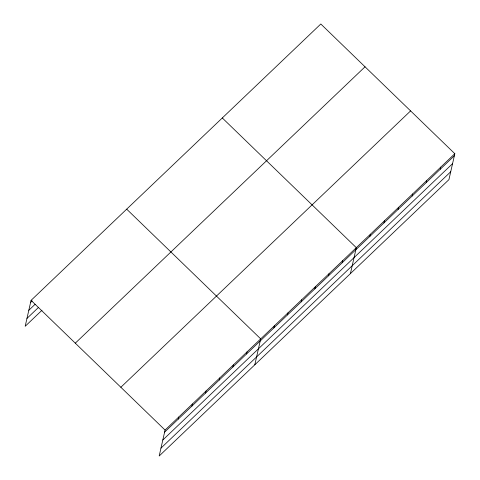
<?xml version="1.0" encoding="UTF-8"?>
<svg xmlns="http://www.w3.org/2000/svg" width="480" height="480" viewBox="0 0 480 480"><rect width="100%" height="100%" fill="white"/><g stroke="black" fill="none" stroke-linecap="round" stroke-linejoin="round"><path stroke-width="0.72" d="M454.824 153.714L165.072 430.074L159.186 456L448.932 179.64L454.824 153.714L320.814 24L31.068 300.36L25.176 326.286L41.988 310.254M178.266 419.106L178.734 417.042M191.928 406.074L192.396 404.016M205.584 393.048L206.052 390.984M219.246 380.022L219.714 377.958M232.902 366.99L233.37 364.932M246.564 353.964L247.032 351.9M254.802 364.8L260.694 338.874L126.684 209.16M273.882 327.906L274.35 325.842M287.544 314.88L288.012 312.816M301.2 301.848L301.668 299.79M314.862 288.822L315.33 286.758M328.524 275.79L328.992 273.732M342.18 262.764L342.648 260.7M350.418 273.6L356.31 247.674L222.3 117.96M369.912 236.31L370.38 234.252M383.988 222.888L384.456 220.83M398.064 209.466L398.532 207.402M412.134 196.044L412.602 193.98M426.21 182.622L426.678 180.558M440.28 169.194L440.748 167.136M30.6 302.424L32.172 300.918M28.812 310.296L35.112 304.284M26.964 318.414L38.526 307.386M75.288 343.164L365.04 66.804M120.852 387.264L410.604 110.904M164.604 432.132L454.356 155.772M162.816 440.01L452.568 163.65M160.974 448.122L450.72 171.762M31.068 300.36L165.072 430.074"/></g></svg>
